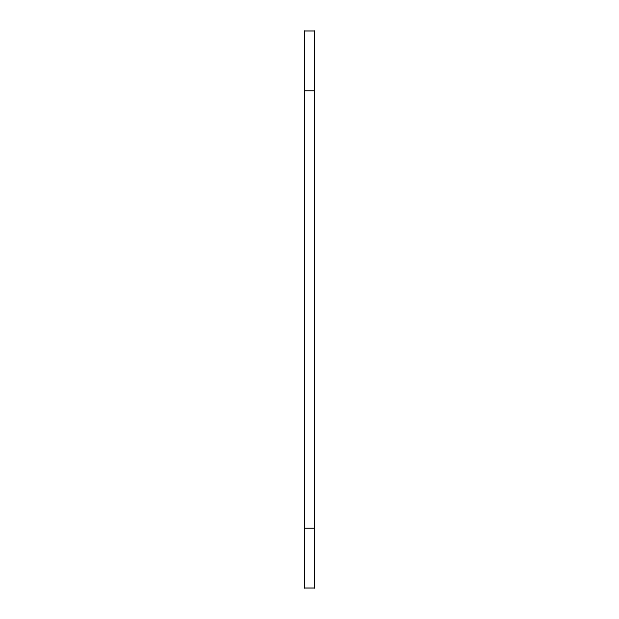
<?xml version="1.0" encoding="UTF-8"?>
<svg xmlns="http://www.w3.org/2000/svg" width="619" height="619" viewBox="0 0 619 619"><rect width="100%" height="100%" fill="white"/><g stroke="black" fill="none" stroke-linecap="round" stroke-linejoin="round"><path stroke-width="0.93" d="M304.533 588.05L304.533 30.95L314.467 30.95L314.467 588.05L304.533 588.05L304.533 30.95M304.533 90.598L314.467 90.598M304.533 528.402L314.467 528.402M314.467 30.95L314.467 588.05"/></g></svg>
